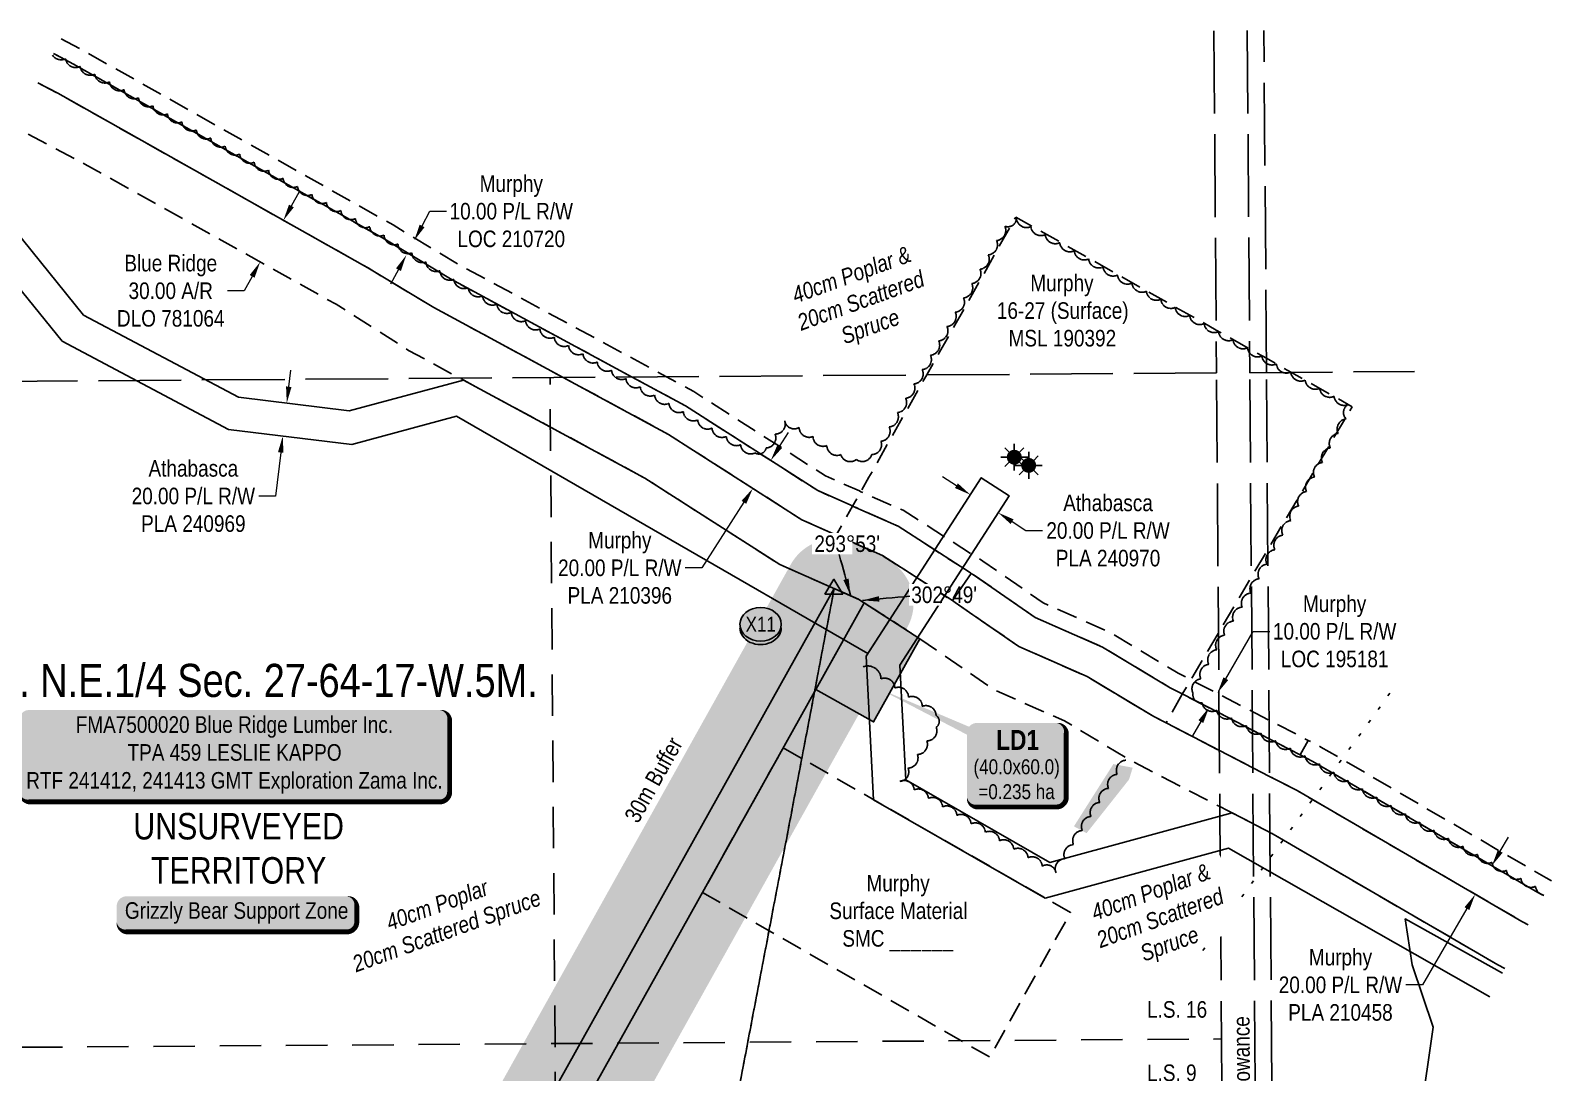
# Model space of a CAD drawing. Extents: x 532499 to 536929, y 6041259 to 6047760.
# Drawn here: x 533458 to 534377, y 6047131 to 6047760 of the extents above; entities that cross this region are included whole.
import ezdxf
from ezdxf.enums import TextEntityAlignment as Align

# ---------------------------------------------------------------- set-up
doc = ezdxf.new("R2010")
doc.units = 0
doc.header["$LTSCALE"] = 5
doc.header["$PDSIZE"] = 0.5
for name, pattern in [('0', [1, 1, 0]), ('foc-ACCESSROAD', [3.75, 2.5, -1.25]), ('foc-LSD', [8, 5, -3]), ('foc-TIELINE', [1.875, 1.25, -0.625]), ('foc-TOPO', [1, 0.2, -0.8]), ('foc-UNSURVEYED', [12.5, 10, -2.5])]:
    doc.linetypes.add(name, pattern=pattern)
doc.layers.get('Defpoints').update_dxf_attribs({"color": 9})
for name, color, linetype in [('AS-UNDERLAY-H', 141, 'Continuous'), ('AS-WILDLIFE-BLOCK', 131, 'Continuous'), ('C-AR', 13, 'foc-ACCESSROAD'), ('C-RW', 13, 'Continuous'), ('C-SYMBOL', 7, 'Continuous'), ('C-WS', 13, 'foc-ACCESSROAD'), ('C-WS-S', 13, 'Continuous'), ('F-AR', 190, 'foc-ACCESSROAD'), ('F-RW', 190, 'Continuous'), ('L-BD', 7, 'Continuous'), ('L-MON', 1, 'Continuous'), ('L-ROAD-T', 7, 'Continuous'), ('L-SECTION-LSD', 7, 'foc-LSD'), ('L-TIE', 7, 'foc-TIELINE'), ('L-UNS-T', 3, 'Continuous'), ('L-USEC', 7, 'foc-UNSURVEYED'), ('oil_and_gas_wells_pt', 7, 'Continuous'), ('P-BUFFER-H 30m', 51, 'Continuous'), ('P-BUFFER-T', 40, 'Continuous'), ('P-CROSSINGS', 250, 'Continuous'), ('P-PROPOSED', 10, 'Continuous'), ('P-PROPOSED-H', 21, 'Continuous'), ('P-TEMP-BLOCKS', 250, 'Continuous'), ('P-TEMP-H', 41, 'Continuous'), ('P-TEMP_LOG DECK', 46, 'Continuous'), ('T-BUSH', 110, '0'), ('T-BUSH-T', 110, 'Continuous'), ('T-VEGETATION CHANGE', 104, 'foc-TOPO'), ('WETLAND', 143, 'Continuous')]:
    doc.layers.add(name, color=color, linetype=linetype)
for name, color, linetype, lineweight in [('C-AR-T', 13, 'Continuous', 9), ('C-RW-T', 13, 'Continuous', 9), ('C-WS-T', 13, 'Continuous', 9), ('F-AR-T', 190, 'Continuous', 9), ('F-RW-T', 190, 'Continuous', 9)]:
    doc.layers.add(name, color=color, linetype=linetype, lineweight=lineweight)
doc.styles.add('100L', font='ARIALN.TTF', dxfattribs={"height": 11})
doc.styles.add('175L', font='ARIALN.TTF', dxfattribs={"height": 20})
doc.styles.add('80', font='ARIALN.TTF', dxfattribs={"height": 10})
doc.styles.add('80CG', font='ARIALN.TTF', dxfattribs={"height": 10})
doc.styles.add('80L', font='ARIALN.TTF', dxfattribs={"height": 10})
doc.styles.add('80LS', font='ARIALNI.TTF', dxfattribs={"height": 10})
doc.styles.add('BOLD', font='ARIALNB.TTF')
doc.styles.add('Crossing', font='ARIALN.TTF', dxfattribs={"height": 10})
doc.dimstyles.new('Compass 5 000', dxfattribs={"dimscale": 5, "dimtxt": 9, "dimasz": 2, "dimexe": 0.2, "dimexo": 0.0625, "dimgap": 0.5, "dimtad": 0, "dimtih": 1, "dimtoh": 1, "dimzin": 0, "dimdsep": 46, "dimtxsty": '80CG', "dimcen": 0.1, "dimse1": 1, "dimse2": 1, "dimclrd": 256, "dimclrt": 256, "dimaunit": 1, "dimadec": 4, "dimazin": 0, "dimtfac": 0.06, "dimtofl": 0, "dimtmove": 0, "dimatfit": 1, "dimfxl": 0.2, "dimtolj": 1, "dimtzin": 0, "dimlwd": -1, "dimarcsym": 0})

# ---------------------------------------------------------------- blocks, each defined once
blk = doc.blocks.new('GAS')
h = blk.add_hatch(color=255)
h.dxf.hatch_style = 1
edge = h.paths.add_edge_path()
edge.add_arc((0, 0), 0.9, 0, 360)
for p, q in [((-0.81, 0), (-1.62, 0)), ((-0.57, 0.57), (-1.14, 1.14)), ((0, 0.81), (0, 1.62)), ((0.57, 0.57), (1.14, 1.14)), ((1.62, 0), (0.81, 0)), ((-0.57, -0.57), (-1.14, -1.14)), ((0, -0.81), (0, -1.62)), ((1.14, -1.14), (0.57, -0.57))]:
    blk.add_line(p, q)
blk.add_circle((0, 0), 0.8)
blk = doc.blocks.new('*U434')
h = blk.add_hatch(color=255)
edge = h.paths.add_edge_path()
edge.add_line((-124, -28.5), (124, -28.5))
edge.add_arc((124, -22.5), 6, 270, 360)
edge.add_line((130, -22.5), (130, 21))
edge.add_arc((124, 21), 6, 0, 90)
edge.add_line((124, 27), (-124, 27))
edge.add_arc((-124, 21), 6, 90, 180)
edge.add_line((-130, 21), (-130, -22.5))
edge.add_arc((-124, -22.5), 6, 180, 270)
at = {"color": 44, "flags": 128}
blk.add_lwpolyline([(-124, -28.5, 3, 3, 0), (124, -28.5, 3, 3, 0.414214), (130, -22.5, 3, 3, 0), (130, 21, 3, 0, 0.414214), (124, 27, 0, 0, 0), (-124, 27, 0, 0, 0.414214), (-130, 21, 0, 0, 0), (-130, -22.5, 0, 3, 0.414214)], format="xyseb", close=True, dxfattribs=at)
at = {"color": 44, "style": '80'}
blk.add_attdef('ENTER_TEXT_001', (-35.99, -5), '', height=10, dxfattribs=at)
blk = doc.blocks.new('TRIA')
blk.add_hatch(color=255).paths.add_polyline_path([(-0.04, 1.52), (-1.47, -0.87), (1.39, -0.87)])
blk = doc.blocks.new('TRIAA')
blk.add_blockref('TRIA', (0, 0))
blk = doc.blocks.new('TRIB')
at = {"color": 1}
blk.add_lwpolyline([(-1.12, -0.67), (-0.04, 1.13), (1.04, -0.67)], close=True, dxfattribs=at)
blk = doc.blocks.new('TRIBB')
blk.add_blockref('TRIB', (0, 0))
blk = doc.blocks.new('TRICC')
for name in ['TRIAA', 'TRIBB']:
    blk.add_blockref(name, (0, 0))
blk = doc.blocks.new('plspike')
blk.add_blockref('TRICC', (0, 0))
blk = doc.blocks.new('*U453')
h = blk.add_hatch(color=191)
edge = h.paths.add_edge_path()
edge.add_line((-24, -32.27), (24, -32.27))
edge.add_arc((24, -26.27), 6, 270, 360)
edge.add_line((30, -26.27), (30, 12.5))
edge.add_arc((24, 12.5), 6, 0, 90)
edge.add_line((24, 18.5), (-24, 18.5))
edge.add_arc((-24, 12.5), 6, 90, 180)
edge.add_line((-30, 12.5), (-30, -26.27))
edge.add_arc((-24, -26.27), 6, 180, 270)
at = {"flags": 128}
blk.add_lwpolyline([(-84.13, 39.64, 0, 7.5, 0), (0, 0, 0, 0, 0)], format="xyseb", dxfattribs=at)
at = {"color": 250, "flags": 128}
blk.add_lwpolyline([(-24, -32.27, 3, 3, 0), (24, -32.27, 3, 3, 0.414214), (30, -26.27, 3, 3, 0), (30, 12.5, 3, 0, 0.414214), (24, 18.5, 0, 0, 0), (-24, 18.5, 0, 0, 0.414214), (-30, 12.5, 0, 0, 0), (-30, -26.27, 0, 3, 0.414214)], format="xyseb", close=True, dxfattribs=at)
at = {"color": 250}
for tag, p, height, style in [('TEMP_AREA_W1_001', (-9.21, 2.24), 12, 'BOLD'), ('ENTER_TEXT_001', (-30.66, -12.47), 9, '80')]:
    blk.add_attdef(tag, p, '', height=height, dxfattribs=dict(at, style=style))
blk = doc.blocks.new('*U643')
h = blk.add_hatch(color=255)
edge = h.paths.add_edge_path()
edge.add_line((-66.5, -11.5), (66.5, -11.5))
edge.add_arc((66.5, -5.5), 6, 270, 360)
edge.add_line((72.5, -5.5), (72.5, 4))
edge.add_arc((66.5, 4), 6, 0, 90)
edge.add_line((66.5, 10), (-66.5, 10))
edge.add_arc((-66.5, 4), 6, 90, 180)
edge.add_line((-72.5, 4), (-72.5, -5.5))
edge.add_arc((-66.5, -5.5), 6, 180, 270)
at = {"color": 131, "flags": 128}
blk.add_lwpolyline([(-66.5, -11.5, 3, 3, 0), (66.5, -11.5, 3, 3, 0.414214), (72.5, -5.5, 3, 3, 0), (72.5, 4, 3, 0, 0.414214), (66.5, 10, 0, 0, 0), (-66.5, 10, 0, 0, 0.414214), (-72.5, 4, 0, 0, 0), (-72.5, -5.5, 0, 3, 0.414214)], format="xyseb", close=True, dxfattribs=at)
at = {"color": 131, "style": '80'}
blk.add_attdef('ENTER_TEXT_001', (-35.99, -5), '', height=10, dxfattribs=at)
blk = doc.blocks.new('*D653')
at = {"layer": 'C-AR-T', "transparency": 16777216}
for p, q in [((534179.89, 6047368.34), (534196.49, 6047396.87)), ((534196.49, 6047396.87), (534206.49, 6047396.87)), ((534164.8, 6047342.41), (534159.77, 6047333.76))]:
    blk.add_line(p, q, dxfattribs=at)
for points in [[(534178.45, 6047369.18), (534181.33, 6047367.5), (534174.86, 6047359.7)], [(534163.36, 6047343.24), (534166.24, 6047341.57), (534169.83, 6047351.05)]]:
    blk.add_solid(points, dxfattribs=at)
at = {"layer": 'Defpoints', "color": 0, "transparency": 16777216}
for p in [(534174.86, 6047359.7), (534202.58, 6047343.57), (534197.55, 6047334.92)]:
    blk.add_point(p, dxfattribs=at)
at = {"layer": 'C-AR-T', "transparency": 16777216, "insert": (534245.58, 6047396.87), "char_height": 10, "attachment_point": 5, "style": '80CG'}
blk.add_mtext('\\A1;Murphy\\P10.00 P/L R/W\\PLOC 195181', dxfattribs=at)
blk = doc.blocks.new('*D654')
at = {"layer": 'C-AR-T', "transparency": 16777216}
for p, q in [((533694.72, 6047641.67), (533699.47, 6047650.47)), ((533699.47, 6047650.47), (533709.47, 6047650.47)), ((533680.45, 6047615.28), (533675.7, 6047606.48))]:
    blk.add_line(p, q, dxfattribs=at)
for points in [[(533693.25, 6047642.46), (533696.18, 6047640.88), (533689.96, 6047632.87)], [(533678.99, 6047616.07), (533681.92, 6047614.48), (533685.21, 6047624.07)]]:
    blk.add_solid(points, dxfattribs=at)
at = {"layer": 'Defpoints', "color": 0, "transparency": 16777216}
for p in [(533685.21, 6047624.07), (533752.67, 6047598.99), (533747.92, 6047590.19)]:
    blk.add_point(p, dxfattribs=at)
at = {"layer": 'C-AR-T', "transparency": 16777216, "insert": (533748.55, 6047650.47), "char_height": 10, "attachment_point": 5, "style": '80CG'}
blk.add_mtext('\\A1;Murphy\\P10.00 P/L R/W\\PLOC 210720', dxfattribs=at)
blk = doc.blocks.new('*D655')
at = {"layer": 'C-RW-T', "transparency": 16777216}
for p, q in [((534345.55, 6047264.12), (534350.58, 6047272.76)), ((534325.43, 6047229.54), (534298.64, 6047183.48)), ((534298.64, 6047183.48), (534288.64, 6047183.48))]:
    blk.add_line(p, q, dxfattribs=at)
for points in [[(534344.11, 6047264.95), (534346.99, 6047263.28), (534340.52, 6047255.47)], [(534323.99, 6047230.37), (534326.88, 6047228.7), (534330.46, 6047238.18)]]:
    blk.add_solid(points, dxfattribs=at)
at = {"layer": 'Defpoints', "color": 0, "transparency": 16777216}
for p in [(534309.05, 6047273.78), (534298.99, 6047256.49), (534330.46, 6047238.18)]:
    blk.add_point(p, dxfattribs=at)
at = {"layer": 'C-RW-T', "transparency": 16777216, "insert": (534249.1, 6047183.48), "char_height": 10, "attachment_point": 5, "style": '80CG'}
blk.add_mtext('\\A1;Murphy\\P20.00 P/L R/W\\PPLA 210458', dxfattribs=at)
blk = doc.blocks.new('*D656')
at = {"layer": 'C-RW-T', "transparency": 16777216}
for p, q in [((533910.56, 6047508.47), (533915.96, 6047516.89)), ((533888.97, 6047474.8), (533863.6, 6047435.22)), ((533863.6, 6047435.22), (533853.6, 6047435.22))]:
    blk.add_line(p, q, dxfattribs=at)
for points in [[(533909.16, 6047509.37), (533911.96, 6047507.57), (533905.16, 6047500.05)], [(533887.57, 6047475.7), (533890.38, 6047473.9), (533894.37, 6047483.21)]]:
    blk.add_solid(points, dxfattribs=at)
at = {"layer": 'Defpoints', "color": 0, "transparency": 16777216}
for p in [(533894.55, 6047506.86), (533883.75, 6047490.02), (533894.37, 6047483.21)]:
    blk.add_point(p, dxfattribs=at)
at = {"layer": 'C-RW-T', "transparency": 16777216, "insert": (533814.06, 6047435.22), "char_height": 10, "attachment_point": 5, "style": '80CG'}
blk.add_mtext('\\A1;Murphy\\P20.00 P/L R/W\\PPLA 210396', dxfattribs=at)
blk = doc.blocks.new('*D657')
at = {"layer": 'Defpoints', "color": 0, "transparency": 16777216}
for p in [(533634.98, 6047631.56), (533596.99, 6047619.94), (533621.03, 6047606.53)]:
    blk.add_point(p, dxfattribs=at)
at = {"layer": 'F-AR-T', "transparency": 16777216}
for p, q in [((533615.82, 6047653.7), (533620.69, 6047662.43)), ((533592.12, 6047611.2), (533587.25, 6047602.47)), ((533587.25, 6047602.47), (533577.25, 6047602.47))]:
    blk.add_line(p, q, dxfattribs=at)
for points in [[(533614.36, 6047654.51), (533617.27, 6047652.89), (533610.95, 6047644.97)], [(533590.66, 6047612.01), (533593.58, 6047610.39), (533596.99, 6047619.94)]]:
    blk.add_solid(points, dxfattribs=at)
at = {"layer": 'F-AR-T', "transparency": 16777216, "insert": (533542.98, 6047602.47), "char_height": 10, "attachment_point": 5, "style": '80CG'}
blk.add_mtext('\\A1;Blue Ridge\\P30.00 A/R\\PDLO 781064', dxfattribs=at)
blk = doc.blocks.new('*D658')
at = {"layer": 'Defpoints', "color": 0, "transparency": 16777216}
for p in [(533621.93, 6047533.57), (533610.6, 6047514.83), (533619.5, 6047513.74)]:
    blk.add_point(p, dxfattribs=at)
at = {"layer": 'F-RW-T', "transparency": 16777216}
for p, q in [((533614.23, 6047544.59), (533615.45, 6047554.51)), ((533609.39, 6047504.9), (533606.17, 6047478.56)), ((533606.17, 6047478.56), (533596.17, 6047478.56))]:
    blk.add_line(p, q, dxfattribs=at)
for points in [[(533612.58, 6047544.79), (533615.89, 6047544.39), (533613.02, 6047534.66)], [(533607.73, 6047505.11), (533611.04, 6047504.7), (533610.6, 6047514.83)]]:
    blk.add_solid(points, dxfattribs=at)
at = {"layer": 'F-RW-T', "transparency": 16777216, "insert": (533556.63, 6047478.56), "char_height": 10, "attachment_point": 5, "style": '80CG'}
blk.add_mtext('\\A1;Athabasca\\P20.00 P/L R/W\\PPLA 240969', dxfattribs=at)
blk = doc.blocks.new('*D659')
at = {"layer": 'Defpoints', "color": 0, "transparency": 16777216}
for p in [(534025.43, 6047479.05), (534042.22, 6047468.22), (534042.45, 6047468.57)]:
    blk.add_point(p, dxfattribs=at)
at = {"layer": 'F-RW-T', "transparency": 16777216}
for p, q in [((534017.25, 6047484.83), (534008.85, 6047490.25)), ((534050.86, 6047463.15), (534059.26, 6047457.73)), ((534059.26, 6047457.73), (534069.26, 6047457.73))]:
    blk.add_line(p, q, dxfattribs=at)
for points in [[(534018.15, 6047486.23), (534016.35, 6047483.43), (534025.65, 6047479.41)], [(534051.76, 6047464.55), (534049.95, 6047461.75), (534042.45, 6047468.57)]]:
    blk.add_solid(points, dxfattribs=at)
at = {"layer": 'F-RW-T', "transparency": 16777216, "insert": (534108.8, 6047457.73), "char_height": 10, "attachment_point": 5, "style": '80CG'}
blk.add_mtext('\\A1;Athabasca\\P20.00 P/L R/W\\PPLA 240970', dxfattribs=at)
blk = doc.blocks.new('xing2')
h = blk.add_hatch(color=50)
h.dxf.hatch_style = 1
edge = h.paths.add_edge_path()
edge.add_ellipse((0, 0), major_axis=(-12.5, 0), ratio=0.816297, start_angle=0, end_angle=360)
h = blk.add_hatch(color=250)
h.dxf.hatch_style = 1
edge = h.paths.add_edge_path()
edge.add_ellipse((0, -2.05), major_axis=(-12.5, 0), ratio=0.816297, start_angle=0, end_angle=180)
edge.add_line((12.5, -2.05), (12.5, 0))
edge.add_ellipse((0, 0), major_axis=(-12.5, 0), ratio=0.816297, start_angle=0, end_angle=180, ccw=False)
edge.add_line((-12.5, 0), (-12.5, -2.05))
at = {"color": 250}
blk.add_ellipse((0, 0), major_axis=(-12.5, 0), ratio=0.816297, dxfattribs=at)
blk.add_ellipse((0, -2.05), major_axis=(-12.5, 0), ratio=0.816297, start_param=0, end_param=3.141593, dxfattribs=at)
at = {"color": 250, "style": 'Crossing'}
blk.add_attdef('CROSSING', text='', height=9, dxfattribs=at).set_placement((0.09, 0.02), align=Align.MIDDLE_CENTER)
at = {"color": 250, "style": 'Crossing', "flags": 1}
for tag, p in [('OWNER', (0.09, -12.49)), ('DESCRIPTION', (0.09, -25.77)), ('LOCATION', (0.09, -39.3)), ('DWG_REF', (0.09, -52.84))]:
    blk.add_attdef(tag, text='', height=9, dxfattribs=at).set_placement(p, align=Align.MIDDLE_CENTER)

msp = doc.modelspace()

# ---------------------------------------------------------------- hatches: boundary and pattern name
at = {"layer": 'AS-UNDERLAY-H'}
h = msp.add_hatch(color=256, dxfattribs=at)
h.dxf.hatch_style = 1
h.paths.add_polyline_path([(534123.669, 6047314.618), (534121.465, 6047307.458), (534095.841, 6047275.092), (534088.202, 6047279.204), (534112.002, 6047316.794)])
at = {"layer": 'P-BUFFER-H 30m'}
h = msp.add_hatch(color=256, dxfattribs=at)
h.dxf.hatch_style = 1
h.paths.add_polyline_path([(534222.479, 6044793.134), (534259.062, 6044907.807, 0.1031478), (534260.324, 6044919.983), (534285.67, 6044999.431, 0.1503998), (534285.851, 6045017.07), (534218.577, 6045243.909, 0.1031478), (534217.566, 6045256.109), (534034.444, 6045873.578, 0.1963877), (534020.251, 6045891.268), (533757.108, 6046037.36), (533636.683, 6046395.509), (533652.362, 6046798.642), (533987.597, 6047399.268, 0.395653), (533977.667, 6047439.079), (533973.037, 6047442.066, 0.0390454), (533968.922, 6047444.286), (533955.615, 6047450.177, 0.3874252), (533917.295, 6047437.373), (533576.709, 6046827.159, 0.1180942), (533572.929, 6046813.71), (533556.428, 6046389.446, 0.0910605), (533557.969, 6046378.725), (533687.493, 6045993.515, 0.1870409), (533701.36, 6045976.856), (533963.59, 6045831.27), (534140.907, 6045233.374, 0.1031478), (534146.71, 6045222.596), (534208.419, 6045014.519), (534208.306, 6045003.57), (534188.909, 6044942.766, 0.1031478), (534182.886, 6044932.109), (534144.352, 6044811.322, 0.063946), (534142.976, 6044803.809), (534090.883, 6043828.881), (534089.157, 6043796.476, 0.1278354), (534074.442, 6043799.804), (533991.767, 6043797.168, 0.1474766), (533975.36, 6043791.645), (533879.461, 6043788.587, 0.1283203), (533864.94, 6043784.3), (533802.173, 6043746.473, 0.229446), (533787.904, 6043724.568), (533750.468, 6043429.65, 0.1870632), (533755.696, 6043408.612), (533757.905, 6043329.038, 0.3994443), (533761.124, 6043287.847), (533789.065, 6043262.704, 0.6592167), (533839.095, 6043285.825), (533835.689, 6043408.518, 0.1083373), (533839.997, 6043420.617), (533875.088, 6043697.059), (533895.043, 6043709.085), (533977.908, 6043711.727, 0.1474766), (533994.634, 6043707.26), (534054.971, 6043709.184, 0.2134214), (534077.628, 6043699.906), (534124.067, 6043701.387, 0.2193037), (534146.513, 6043712.61), (534176.117, 6043749.567, 0.1568068), (534182.657, 6043766.718), (534185.7, 6043823.83, 0.2679047), (534172.114, 6043850.556)])
h.paths.add_polyline_path([(534172.918, 6044802.209), (534211.452, 6044922.996), (534213.833, 6044922.236), (534238.243, 6044998.753), (534238.448, 6045018.721), (534172.05, 6045242.61), (534169.654, 6045241.899), (533988.854, 6045851.54), (533715.914, 6046003.071), (533586.39, 6046388.281), (533602.891, 6046812.545), (533943.477, 6047422.759), (533956.785, 6047416.868), (533961.415, 6047413.882), (533622.68, 6046806.984), (533606.507, 6046391.172), (533732.392, 6046016.787), (534005.697, 6045865.053), (534188.819, 6045247.583), (534186.423, 6045246.873), (534257.104, 6045008.544), (534228.116, 6044917.68), (534230.496, 6044916.92), (534192.742, 6044798.579), (534140.787, 6043826.225), (534155.757, 6043825.425), (534152.715, 6043768.313), (534123.111, 6043731.356), (534076.672, 6043729.876), (534076.354, 6043739.865), (533993.678, 6043737.229), (533993.519, 6043742.224), (533886.267, 6043738.805), (533847.171, 6043715.243), (533810.251, 6043424.393), (533805.245, 6043424.64), (533809.122, 6043284.993), (533781.182, 6043310.136), (533788.335, 6043313.442), (533785.22, 6043425.627), (533780.214, 6043425.874), (533817.65, 6043720.792), (533880.417, 6043758.618), (533992.882, 6043762.204), (533992.723, 6043767.199), (534075.398, 6043769.835), (534075.557, 6043764.84), (534105.886, 6043765.807), (534118.381, 6043781.405), (534120.825, 6043827.286)], flags=16)
at = {"layer": 'P-PROPOSED-H'}
h = msp.add_hatch(color=256, dxfattribs=at)
h.dxf.hatch_style = 1
h.paths.add_polyline_path([(533961.574, 6047414.129), (533622.68, 6046806.984), (533606.507, 6046391.172), (533732.392, 6046016.787), (534005.697, 6045865.053), (534188.819, 6045247.583), (534186.423, 6045246.873), (534257.104, 6045008.544), (534228.116, 6044917.68), (534230.496, 6044916.92), (534192.742, 6044798.579), (534140.787, 6043826.225), (534155.757, 6043825.425), (534152.715, 6043768.313), (534123.111, 6043731.356), (534076.672, 6043729.876), (534076.354, 6043739.865), (533993.678, 6043737.229), (533993.519, 6043742.224), (533886.267, 6043738.805), (533847.171, 6043715.243), (533810.251, 6043424.393), (533805.245, 6043424.64), (533809.122, 6043284.993), (533781.182, 6043310.136), (533788.335, 6043313.442), (533785.22, 6043425.627), (533780.214, 6043425.874), (533817.65, 6043720.792), (533880.417, 6043758.618), (533992.882, 6043762.204), (533992.723, 6043767.199), (534075.398, 6043769.835), (534075.557, 6043764.84), (534105.886, 6043765.807), (534118.381, 6043781.405), (534120.825, 6043827.286), (534172.918, 6044802.209), (534211.452, 6044922.996), (534213.833, 6044922.236), (534238.243, 6044998.753), (534238.448, 6045018.721), (534172.05, 6045242.61), (534169.654, 6045241.899), (533988.854, 6045851.54), (533715.914, 6046003.071), (533586.39, 6046388.281), (533602.891, 6046812.545), (533943.477, 6047422.759), (533958.326, 6047416.215)])
at = {"layer": 'P-TEMP-H'}
h = msp.add_hatch(color=256, dxfattribs=at)
h.dxf.hatch_style = 1
h.paths.add_polyline_path([(533961.574, 6047414.129), (533995.243, 6047392.423), (533967.235, 6047342.277), (533932.345, 6047361.765)])

# ---------------------------------------------------------------- linework, layer by layer
at = {"layer": 'C-AR', "flags": 128}
for points in [[(533476.9, 6047754.58), (533489.129, 6047748.102), (533677.202, 6047642.232), (533716.695, 6047618.429), (533842.242, 6047550.595), (533858.794, 6047541.66), (533938.281, 6047490.705), (533958.751, 6047481.644), (533959.502, 6047481.184), (533985.041, 6047470.006), (534033.186, 6047439.328), (534069.648, 6047414.106), (534110.106, 6047396.314), (534151.14, 6047371.643), (534175.731, 6047358.93), (534206.009, 6047343.276), (534229.673, 6047331.043), (534224.752, 6047322.326), (534206.095, 6047331.972), (534175.816, 6047347.625), (534146.261, 6047362.904), (534105.496, 6047387.414), (534064.745, 6047405.334), (534038.605, 6047423.417), (534027.628, 6047431.01), (534026.239, 6047431.906), (534025.856, 6047432.153), (533982.143, 6047460.35), (533979.375, 6047461.576), (533954.618, 6047472.534), (533953.061, 6047473.224), (533933.529, 6047481.869), (533853.706, 6047533.04), (533821.464, 6047550.45), (533711.823, 6047609.692), (533672.166, 6047633.588), (533484.333, 6047739.323), (533472.217, 6047745.741)], [(534371.831, 6047237.432), (534368.325, 6047239.299), (534232.513, 6047318.313), (534224.752, 6047322.326), (534229.673, 6047331.043), (534237.329, 6047327.084), (534373.192, 6047248.039), (534376.532, 6047246.261)]]:
    msp.add_lwpolyline(points, dxfattribs=at)
at = {"layer": 'C-RW'}
for points in [[(533472.217, 6047745.741), (533484.333, 6047739.323), (533672.166, 6047633.588), (533711.823, 6047609.692), (533821.463, 6047550.451), (533853.706, 6047533.04), (533933.529, 6047481.869), (533953.061, 6047473.224), (533954.618, 6047472.534), (533979.375, 6047461.576), (533982.143, 6047460.35), (534025.856, 6047432.155), (534026.239, 6047431.906), (534014.857, 6047415.44), (533972.611, 6047442.691), (533924.029, 6047464.201), (533843.539, 6047515.8), (533779.923, 6047550.162), (533701.792, 6047592.375), (533661.987, 6047616.361), (533474.742, 6047721.764), (533462.852, 6047728.062)], [(534362.427, 6047219.773), (534358.589, 6047221.816), (534222.883, 6047300.77), (534206.265, 6047309.362), (534175.987, 6047325.015), (534143.876, 6047341.616), (534136.503, 6047345.427), (534096.277, 6047369.613), (534054.939, 6047387.792), (534028.976, 6047405.751), (534027.223, 6047406.962), (534016.513, 6047414.36), (534014.857, 6047415.44), (534026.239, 6047431.906), (534027.628, 6047431.01), (534038.604, 6047423.414), (534064.741, 6047405.327), (534105.49, 6047387.408), (534146.261, 6047362.904), (534153.585, 6047359.109), (534175.816, 6047347.625), (534206.095, 6047331.972), (534224.752, 6047322.326), (534232.513, 6047318.313), (534368.325, 6047239.299), (534371.831, 6047237.432)]]:
    msp.add_lwpolyline(points, dxfattribs=at)
at = {"layer": 'C-WS', "flags": 128}
for points in [[(534153.579, 6047359.073), (534143.876, 6047341.616), (534136.503, 6047345.427), (534096.279, 6047369.612), (534054.939, 6047387.792), (534028.976, 6047405.751), (534027.222, 6047406.959), (534016.506, 6047414.342), (534014.857, 6047415.44), (533972.611, 6047442.691), (533944.736, 6047455.031), (533954.612, 6047472.523), (533959.496, 6047481.174), (533964.481, 6047490.012), (533999.307, 6047551.691), (534053.1, 6047646.984), (534174.07, 6047578.813), (534204.359, 6047561.743), (534219.463, 6047553.231), (534256.188, 6047532.536), (534205.231, 6047446.355), (534175.451, 6047395.99), (534158.734, 6047367.717), (534153.579, 6047359.073)], [(533912.686, 6047326.577), (534086.114, 6047227.17), (534037.4, 6047139.889), (533863.948, 6047239.254)]]:
    msp.add_lwpolyline(points, close=True, dxfattribs=at)
at = {"layer": 'F-AR', "flags": 128}
msp.add_lwpolyline([(533462.852, 6047728.062), (533474.742, 6047721.764), (533662.094, 6047616.301), (533701.809, 6047592.363), (533779.909, 6047550.162), (533843.543, 6047515.792), (533924.026, 6047464.198), (533972.611, 6047442.691), (534014.857, 6047415.44), (534016.512, 6047414.373), (534027.223, 6047406.964), (534054.939, 6047387.792), (534096.279, 6047369.612), (534136.503, 6047345.427), (534175.987, 6047325.015), (534206.265, 6047309.362), (534222.883, 6047300.77), (534358.589, 6047221.816), (534362.427, 6047219.773)], dxfattribs=at)
msp.add_lwpolyline([(534348.331, 6047193.301), (534343.994, 6047195.61), (534208.446, 6047274.471), (534206.521, 6047275.466), (534176.243, 6047291.119), (534121.874, 6047319.227), (534082.46, 6047342.926), (534040.237, 6047361.493), (533995.243, 6047392.423, 0.0014688), (533958.326, 6047416.215), (533910.661, 6047437.19), (533828.302, 6047489.938), (533717.611, 6047549.73), (533686.605, 6047566.488), (533642.784, 6047594.4), (533491.155, 6047678.953), (533448.761, 6047701.461)], format="xyb", dxfattribs=at)
at = {"layer": 'F-RW', "elevation": -854.8, "flags": 128}
msp.add_lwpolyline([(533416.836, 6047680.248), (533430.242, 6047630.338), (533477.429, 6047572.14), (533577.835, 6047518.832), (533652.205, 6047509.747), (533715.436, 6047526.731), (533963.741, 6047383.49), (533977.11, 6047404.147), (533958.326, 6047416.215), (533910.661, 6047437.19), (533829.224, 6047489.396), (533719.692, 6047548.562), (533650.773, 6047530.05), (533583.933, 6047538.216), (533490.388, 6047587.881), (533448.436, 6047639.622), (533437.524, 6047680.248)], dxfattribs=at)
at = {"layer": 'L-SECTION-LSD'}
for p, q in [((533777.934, 6046745.963), (533771.931, 6047550.124)), ((533372.563, 6047145.245), (534177.302, 6047150.843))]:
    msp.add_line(p, q, dxfattribs=at)
at = {"layer": 'L-TIE'}
for p, q in [((533943.477, 6047422.759), (532992.295, 6042429.683)), ((532992.295, 6042429.683), (533943.477, 6047422.759))]:
    msp.add_line(p, q, dxfattribs=at)
at = {"layer": 'L-USEC'}
for p, q in [((534172.706, 6047759.472), (534174.266, 6047552.918)), ((534192.812, 6047759.611), (534194.372, 6047553.058)), ((534204.423, 6047553.128), (534202.864, 6047759.681)), ((534174.266, 6047552.918), (533369.596, 6047547.33)), ((534180.339, 6046748.767), (534174.266, 6047552.918)), ((534194.372, 6047553.058), (534293.861, 6047553.749)), ((534200.445, 6046748.919), (534194.372, 6047553.07)), ((534210.497, 6046748.977), (534204.423, 6047553.128))]:
    msp.add_line(p, q, dxfattribs=at)
at = {"layer": 'oil_and_gas_wells_pt'}
for p in [(534052.196, 6047502.035), (534060.896, 6047497.093)]:
    msp.add_point(p, dxfattribs=at)
at = {"layer": 'P-PROPOSED', "flags": 128}
msp.add_lwpolyline([(533988.854, 6045851.54), (533715.914, 6046003.071), (533586.39, 6046388.281), (533602.891, 6046812.545), (533943.477, 6047422.759), (533958.326, 6047416.215), (533961.574, 6047414.129), (533622.68, 6046806.984), (533606.507, 6046391.172), (533732.392, 6046016.787), (534005.697, 6045865.053)], dxfattribs=at)
at = {"layer": 'P-TEMP_LOG DECK', "flags": 128}
msp.add_lwpolyline([(533961.574, 6047414.129), (533995.243, 6047392.423), (533967.235, 6047342.277), (533932.345, 6047361.765)], close=True, dxfattribs=at)
at = {"layer": 'T-BUSH', "flags": 128}
for points in [[(534371.919, 6047237.597, -0.3394144), (534366.801, 6047242.974, -0.5205671), (534358.057, 6047247.805, -0.5205671), (534349.313, 6047252.635, -0.5205671), (534340.568, 6047257.465, -0.5205671), (534331.824, 6047262.296, -0.5205671), (534323.08, 6047267.126, -0.5205671), (534314.335, 6047271.956, -0.5205671), (534305.591, 6047276.786, -0.5205671), (534296.91, 6047281.729, -0.5205671), (534288.276, 6047286.752, -0.5205671), (534279.641, 6047291.776, -0.5205671), (534271.006, 6047296.799, -0.5205671), (534262.371, 6047301.823, -0.5205671), (534253.737, 6047306.846, -0.5205671), (534245.102, 6047311.87, -0.5205671), (534236.467, 6047316.893, -0.5205671), (534227.723, 6047321.719, -0.5205671), (534218.849, 6047326.306, -0.5205671), (534209.975, 6047330.894, -0.5205671), (534201.101, 6047335.482, -0.5205671), (534192.227, 6047340.069, -0.5205671), (534183.353, 6047344.657, -0.5205671), (534174.479, 6047349.245, -0.5205671), (534165.605, 6047353.833, -0.5205671), (534160.094, 6047359.455, -0.5205671), (534164.852, 6047368.239, -0.5205671), (534169.61, 6047377.023, -0.5205671), (534174.368, 6047385.807, -0.5205671), (534179.149, 6047394.578, -0.5205671), (534184.453, 6047403.043, -0.5205671), (534189.758, 6047411.508, -0.5205671), (534195.062, 6047419.973, -0.5205671), (534199.956, 6047428.678, -0.5205671), (534204.736, 6047437.45, -0.5205671), (534209.516, 6047446.222, -0.5205671), (534214.296, 6047454.994, -0.5205671), (534219.076, 6047463.766, -0.5205671), (534223.856, 6047472.538, -0.5205671), (534228.636, 6047481.31, -0.5205671), (534233.416, 6047490.081, -0.5205671), (534238.196, 6047498.853, -0.5205671), (534242.976, 6047507.625, -0.5205671), (534247.756, 6047516.397, -0.5205671), (534252.536, 6047525.169, -0.5205671), (534253.968, 6047533.902, -0.5205671), (534245.252, 6047538.783, -0.5205671), (534236.536, 6047543.664, -0.5205671), (534227.82, 6047548.544, -0.5205671), (534219.103, 6047553.425, -0.5205671), (534210.387, 6047558.305, -0.5205671), (534201.67, 6047563.186, -0.5205671), (534192.954, 6047568.066, -0.5205671), (534184.238, 6047572.947, -0.5205671), (534175.521, 6047577.828, -0.5205671), (534166.805, 6047582.708, -0.5205671), (534158.089, 6047587.589, -0.5205671), (534149.372, 6047592.469, -0.5205671), (534140.656, 6047597.35, -0.5205671), (534131.94, 6047602.23, -0.5205671), (534123.223, 6047607.111, -0.5205671), (534114.507, 6047611.991, -0.5205671), (534105.79, 6047616.872, -0.5205671), (534097.074, 6047621.752, -0.5205671), (534088.358, 6047626.633, -0.5205671), (534079.641, 6047631.514, -0.5205671), (534070.925, 6047636.394, -0.5205671), (534062.209, 6047641.275, -0.5205671), (534053.492, 6047646.155, -0.5205671), (534046.48, 6047641.502, -0.5205671), (534041.493, 6047632.846, -0.5205671), (534036.507, 6047624.19, -0.5205671), (534031.52, 6047615.534, -0.5205671), (534026.533, 6047606.878, -0.5205671), (534021.547, 6047598.222, -0.5205671), (534016.56, 6047589.566, -0.5205671), (534011.573, 6047580.91, -0.5205671), (534006.587, 6047572.254, -0.5205671), (534001.6, 6047563.598, -0.5205671), (533996.613, 6047554.941, -0.5205671), (533991.626, 6047546.285, -0.5205671), (533986.64, 6047537.629, -0.5205671), (533981.653, 6047528.973, -0.5205671), (533976.666, 6047520.317, -0.5205671), (533971.68, 6047511.661, -0.5205671), (533966.129, 6047503.637, -0.5205671), (533956.884, 6047500.615, -0.5205671), (533947.44, 6047503.58, -0.5205671), (533939.065, 6047509.027, -0.5205671), (533930.691, 6047514.473, -0.5205671), (533922.317, 6047519.92, -0.5205671), (533913.595, 6047524.022, -0.5205671), (533907.796, 6047516, -0.5205671), (533902.378, 6047507.608, -0.5205671), (533895.661, 6047504.587, -0.5205671), (533887.006, 6047509.577, -0.5205671), (533878.352, 6047514.567, -0.5205671), (533869.697, 6047519.556, -0.5205671), (533861.043, 6047524.546, -0.5205671), (533852.389, 6047529.535, -0.5205671), (533843.734, 6047534.525, -0.5205671), (533835.08, 6047539.515, -0.5205671), (533826.425, 6047544.504, -0.5205671), (533817.771, 6047549.494, -0.5205671), (533809.117, 6047554.483, -0.5205671), (533800.462, 6047559.473, -0.5205671), (533791.808, 6047564.463, -0.5205671), (533783.153, 6047569.452, -0.5205671), (533774.499, 6047574.442, -0.5205671), (533765.845, 6047579.431, -0.5205671), (533757.19, 6047584.421, -0.5205671), (533748.536, 6047589.411, -0.5205671), (533739.881, 6047594.4, -0.5205671), (533731.227, 6047599.39, -0.5205671), (533722.573, 6047604.379, -0.5205671), (533713.918, 6047609.369, -0.5205671), (533705.433, 6047614.638, -0.5205671), (533697.007, 6047620.005, -0.5205671), (533688.582, 6047625.371, -0.5205671), (533680.156, 6047630.738, -0.5205671), (533671.73, 6047636.105, -0.5205671), (533663.132, 6047641.182, -0.5205671), (533654.407, 6047646.047, -0.5205671), (533645.682, 6047650.912, -0.5205671), (533636.957, 6047655.777, -0.5205671), (533628.232, 6047660.643, -0.5205671), (533619.507, 6047665.508, -0.5205671), (533610.782, 6047670.373, -0.5205671), (533602.057, 6047675.238, -0.5205671), (533593.332, 6047680.103, -0.5205671), (533584.607, 6047684.968, -0.5205671), (533575.882, 6047689.833, -0.5205671), (533567.157, 6047694.698, -0.5205671), (533558.432, 6047699.563, -0.5205671), (533549.706, 6047704.428, -0.5205671), (533540.981, 6047709.293, -0.5205671), (533532.256, 6047714.158, -0.5205671), (533523.531, 6047719.023, -0.5205671), (533514.806, 6047723.888, -0.5205671), (533505.983, 6047728.573, -0.5205671), (533497.16, 6047733.257, -0.5205671), (533488.336, 6047737.941, -0.5205671), (533479.513, 6047742.626, -0.381314), (533471.659, 6047744.688)], [(534119.594, 6047319.115, 0.5205671), (534114.318, 6047310.627, 0.5205671), (534109.041, 6047302.138, 0.5205671), (534103.764, 6047293.65, 0.5205671), (534098.487, 6047285.162, 0.5205671), (534093.21, 6047276.673, 0.5205671), (534087.933, 6047268.185, 0.5205671), (534082.656, 6047259.697, 0.5205671), (534077.379, 6047251.209, 0.5205671), (534069.066, 6047255.198, 0.5205671), (534060.479, 6047260.313, 0.5205671), (534051.892, 6047265.428, 0.5205671), (534043.305, 6047270.543, 0.5205671), (534034.718, 6047275.658, 0.5205671), (534026.132, 6047280.773, 0.5205671), (534017.545, 6047285.888, 0.5205671), (534008.958, 6047291.003, 0.5205671), (534000.371, 6047296.119, 0.5205671), (533991.784, 6047301.234, 0.5205671), (533983.197, 6047306.349, 0.5205671), (533988.006, 6047314.37, 0.5205671), (533993.701, 6047322.584, 0.5205671), (533999.396, 6047330.797, 0.5205671), (534005.091, 6047339.011, 0.5205671), (534004.997, 6047346.12, 0.5205671), (533996.677, 6047351.658, 0.5205671), (533988.357, 6047357.197, 0.5205671), (533980.037, 6047362.735, 0.5205671), (533971.717, 6047368.273, 0.5205671), (533960.916, 6047375.463, 0.5205671)]]:
    msp.add_lwpolyline(points, format="xyb", dxfattribs=at)
at = {"layer": 'T-VEGETATION CHANGE', "ltscale": 2, "flags": 128}
msp.add_lwpolyline([(534278.961, 6047359.519), (534164.33, 6047202.051)], dxfattribs=at)
at = {"layer": 'WETLAND'}
msp.add_lwpolyline([(534297.346, 6047104.544), (534305.071, 6047157.917), (534292.441, 6047195.69), (534288.189, 6047223.301), (534346.857, 6047190.532)], dxfattribs=at)

# ---------------------------------------------------------------- block references
at = {"layer": 'AS-WILDLIFE-BLOCK'}
ref = msp.add_blockref('*U643', (533582.819, 6047226.993), dxfattribs=dict(at, xscale=0.999488, yscale=0.999488, zscale=0.999488))
ref.add_attrib('ENTER_TEXT_001', 'Grizzly Bear Support Zone', (533515.288, 6047223.376), dxfattribs={"layer": '0', "color": 131, "height": 9.99488, "style": '80'})
at = {"layer": 'C-WS-S', "xscale": 4.999999999999891, "yscale": 4.999999999999891, "zscale": 4.999999999999891}
for p in [(534052.196, 6047502.035), (534060.896, 6047497.093)]:
    msp.add_blockref('GAS', p, dxfattribs=at)
at = {"layer": 'C-WS-S'}
ref = msp.add_blockref('*U434', (533581.418, 6047322.444), dxfattribs=dict(at, xscale=0.999488, yscale=0.999488, zscale=0.999488))
ref.add_attrib('ENTER_TEXT_001', 'FMA7500020 Blue Ridge Lumber Inc.', (533485.635, 6047335.649), dxfattribs={"layer": '0', "color": 44, "height": 9.99488, "style": '80'})
ref.add_attrib('ENTER_TEXT_002', 'TPA 459 LESLIE KAPPO', (533516.918, 6047318.814), dxfattribs={"layer": '0', "color": 44, "height": 9.99488, "style": '80'})
ref.add_attrib('ENTER_TEXT_003', 'RTF 241412, 241413 GMT Exploration Zama Inc.', (533455.763, 6047301.979), dxfattribs={"layer": '0', "color": 44, "height": 9.99488, "style": '80'})
at = {"layer": 'L-MON', "xscale": 4.997439999999915, "yscale": 4.997439999999915, "zscale": 4.997439999999915}
msp.add_blockref('plspike', (533943.477, 6047422.759), dxfattribs=at)
at = {"layer": 'P-CROSSINGS'}
msp.add_blockref('xing2', (533899.068, 6047401.167), dxfattribs=at).add_auto_attribs({'CROSSING': 'X11'})
at = {"layer": 'P-TEMP-BLOCKS', "color": 3}
ref = msp.add_blockref('*U453', (534053.616, 6047323.124), dxfattribs=dict(at, xscale=0.999488, yscale=0.999488, zscale=0.999488))
ref.add_attrib('TEMP_AREA_W1_001', 'LD1', (534041.229, 6047325.367), dxfattribs={"layer": '0', "color": 250, "height": 11.9939, "style": 'BOLD'})
ref.add_attrib('ENTER_TEXT_001', '(40.0x60.0)', (534027.553, 6047310.66), dxfattribs={"layer": '0', "color": 250, "height": 8.99539, "style": '80'})
ref.add_attrib('ENTER_TEXT_002', '=0.235 ha', (534030.492, 6047295.631), dxfattribs={"layer": '0', "color": 250, "height": 8.9954, "style": '80'})

# ---------------------------------------------------------------- texts
at = {"layer": 'C-SYMBOL', "color": 3, "style": '175L'}
msp.add_text('Theor. N.E.1/4 Sec. 27-64-17-W.5M.', height=19.98976, dxfattribs=at).set_placement((533578.094, 6047351.3), align=Align.BOTTOM_CENTER)
at = {"layer": 'C-WS-T', "char_height": 9.99488, "attachment_point": 1, "style": '80L'}
for s, width, heights, insert in [('\\pi23.007;Murphy\\P\\pi2.8056;16-27 (Surface)\\P\\pi9.8825;MSL 190392', 83.23858, [0], (534038.866, 6047612.218)), ('\\pi32.002;Murphy\\P\\pi9.6054;Surface Material\\P\\pi17.429;SMC ______', 101.22882, [45.434], (533930.96, 6047249.89))]:
    msp.add_mtext_dynamic_manual_height_columns(s, width=width, gutter_width=50, heights=heights, dxfattribs=dict(at, insert=insert))
at = {"layer": 'L-ROAD-T', "style": '80L'}
msp.add_text('Theoretic Government Road Allowance', height=10, rotation=90.389633, dxfattribs=at).set_placement((534189.877, 6047064.65), align=Align.MIDDLE_CENTER)
at = {"layer": 'L-UNS-T', "color": 3, "insert": (533583.963, 6047265.828), "char_height": 15.99181, "attachment_point": 5, "style": '80L'}
msp.add_mtext_dynamic_manual_height_columns('UNSURVEYED TERRITORY', width=126.41375, gutter_width=47.5, heights=[0], dxfattribs=at)
at = {"layer": 'P-BUFFER-T', "insert": (533816.37, 6047285.293), "char_height": 9.9949, "attachment_point": 1, "rotation": 60.832283, "style": '80L'}
msp.add_mtext_dynamic_manual_height_columns('30m Buffer', width=57.38883, gutter_width=50, heights=[0], dxfattribs=at)
at = {"layer": 'T-BUSH-T', "insert": (533702.054, 6047236.533), "char_height": 9.99488, "width": 122.03336, "attachment_point": 2, "rotation": 20, "style": '80LS'}
msp.add_mtext('40cm Poplar\\P20cm Scattered Spruce', dxfattribs=at)

# ---------------------------------------------------------------- dimensions: what is measured, and where the dimension line sits
at = {"layer": 'C-AR-T', "color": 3}
for base, p1, p2, angle, text, picture, middle in [((533685.206, 6047624.073), (533752.67, 6047598.991), (533747.915, 6047590.19), 241.616671, 'Murphy\\P10.00 P/L R/W\\PLOC 210720', '*D654', (533748.555, 6047650.47)), ((534174.862, 6047359.695), (534197.548, 6047334.924), (534202.578, 6047343.57), 59.809321, 'Murphy\\P10.00 P/L R/W\\PLOC 195181', '*D653', (534245.577, 6047396.871))]:
    dim = msp.add_linear_dim(base=base, p1=p1, p2=p2, angle=angle, text=text, dimstyle='Compass 5 000', dxfattribs=at)
    dim.commit()
    dim.dimension.update_dxf_attribs({"geometry": picture, "text_midpoint": middle, "dimtype": 161})
at = {"layer": 'C-RW-T', "color": 3}
for base, p1, p2, angle, text, picture, middle in [((533894.37, 6047483.214), (533894.547, 6047506.859), (533883.753, 6047490.02), 237.338016, 'Murphy\\P20.00 P/L R/W\\PPLA 210396', '*D656', (533814.062, 6047435.218)), ((534330.464, 6047238.18), (534309.053, 6047273.783), (534298.992, 6047256.49), 239.809237, 'Murphy\\P20.00 P/L R/W\\PPLA 210458', '*D655', (534249.101, 6047183.481))]:
    dim = msp.add_linear_dim(base=base, p1=p1, p2=p2, angle=angle, text=text, dimstyle='Compass 5 000', dxfattribs=at)
    dim.commit()
    dim.dimension.update_dxf_attribs({"geometry": picture, "text_midpoint": middle, "dimtype": 161})
at = {"layer": 'F-AR-T', "color": 3}
dim = msp.add_linear_dim(base=(533596.99, 6047619.936), p1=(533634.984, 6047631.562), p2=(533621.027, 6047606.532), angle=240.854573, text='Blue Ridge\\P30.00 A/R\\PDLO 781064', dimstyle='Compass 5 000', dxfattribs=at)
dim.commit()
dim.dimension.update_dxf_attribs({"geometry": '*D657', "text_midpoint": (533542.979, 6047602.469), "dimtype": 161})
at = {"layer": 'F-RW-T', "color": 3}
dim = msp.add_linear_dim(base=(533610.599, 6047514.83, -854.8), p1=(533621.926, 6047533.574, -854.8), p2=(533619.503, 6047513.742, -854.8), angle=263.035171, text='Athabasca\\P20.00 P/L R/W\\PPLA 240969', dimstyle='Compass 5 000', dxfattribs=at)
dim.commit()
dim.dimension.update_dxf_attribs({"geometry": '*D658', "text_midpoint": (533556.629, 6047478.563, -854.8), "dimtype": 161})

# ---------------------------------------------------------------- next in the draw order: texts
at = {"layer": 'L-SECTION-LSD', "char_height": 9.9949, "attachment_point": 1, "style": '100L', "bg_fill": 3, "box_fill_scale": 1.5, "bg_fill_color": 256, "bg_fill_transparency": 0}
for s, width, insert in [('L.S. 16', 36.94144, (534132.326, 6047173.685)), ('L.S. 9', 30.52728, (534132.326, 6047135.42))]:
    msp.add_mtext_dynamic_manual_height_columns(s, width=width, gutter_width=55, heights=[0], dxfattribs=dict(at, insert=insert))
at = {"layer": 'T-BUSH-T', "insert": (533952.115, 6047617.013), "char_height": 9.98454, "width": 80.77301, "attachment_point": 2, "rotation": 20, "style": '80LS', "bg_fill": 3, "box_fill_scale": 1.1, "bg_fill_color": 256, "bg_fill_transparency": 0}
msp.add_mtext('40cm Poplar & 20cm Scattered Spruce', dxfattribs=at)

# ---------------------------------------------------------------- next in the draw order: linework, layer by layer
at = {"layer": 'F-RW', "flags": 128}
msp.add_lwpolyline([(534348.331, 6047193.301), (534343.994, 6047195.61), (534208.446, 6047274.471), (534183.715, 6047287.256), (534073.6, 6047257.382), (533986.664, 6047307.213), (533983.052, 6047376.48), (534049.064, 6047478.822), (534032.265, 6047489.657), (533962.752, 6047381.888), (533967.269, 6047295.289), (534070.843, 6047235.922), (534181.443, 6047265.928), (534339.228, 6047176.205)], dxfattribs=at)

# ---------------------------------------------------------------- next in the draw order: texts
at = {"layer": 'L-BD', "char_height": 9.9949, "attachment_point": 1, "style": '80L', "bg_fill": 3, "box_fill_scale": 1.15, "bg_fill_color": 256, "bg_fill_true_color": 256, "bg_fill_transparency": 0}
for s, width, insert in [("293°53'", 21.42387, (533931.489, 6047454.838)), ("302°49'", 15.96287, (533990.04, 6047424.006))]:
    msp.add_mtext_dynamic_manual_height_columns(s, width=width, gutter_width=50, heights=[0], dxfattribs=dict(at, insert=insert))
at = {"layer": 'T-BUSH-T', "insert": (534132.759, 6047244.327), "char_height": 9.98454, "width": 90.79142, "attachment_point": 2, "rotation": 20, "style": '80LS', "bg_fill": 3, "box_fill_scale": 1.15, "bg_fill_color": 256, "bg_fill_true_color": 256, "bg_fill_transparency": 0}
msp.add_mtext('40cm Poplar & 20cm Scattered Spruce', dxfattribs=at)

# ---------------------------------------------------------------- next in the draw order: dimensions: what is measured, and where the dimension line sits
at = {"layer": 'F-RW-T', "color": 3}
dim = msp.add_aligned_dim(p1=(534025.426, 6047479.055), p2=(534042.225, 6047468.22), distance=0.422, text='Athabasca\\P20.00 P/L R/W\\PPLA 240970', dimstyle='Compass 5 000', dxfattribs=at)
dim.commit()
dim.dimension.update_dxf_attribs({"geometry": '*D659', "text_midpoint": (534108.8, 6047457.733)})

# ---------------------------------------------------------------- next in the draw order: leaders
at = {"layer": 'L-BD', "path_type": 1}
for points in [[(533953.292, 6047418.689), (533946.506, 6047443.211)], [(533960.649, 6047415.613), (533989.06, 6047418.131)]]:
    msp.add_leader(points, dimstyle='Compass 5 000', override={"dimgap": 0.5, "dimtad": 0}, dxfattribs=at)

doc.saveas('drawing.dxf')
